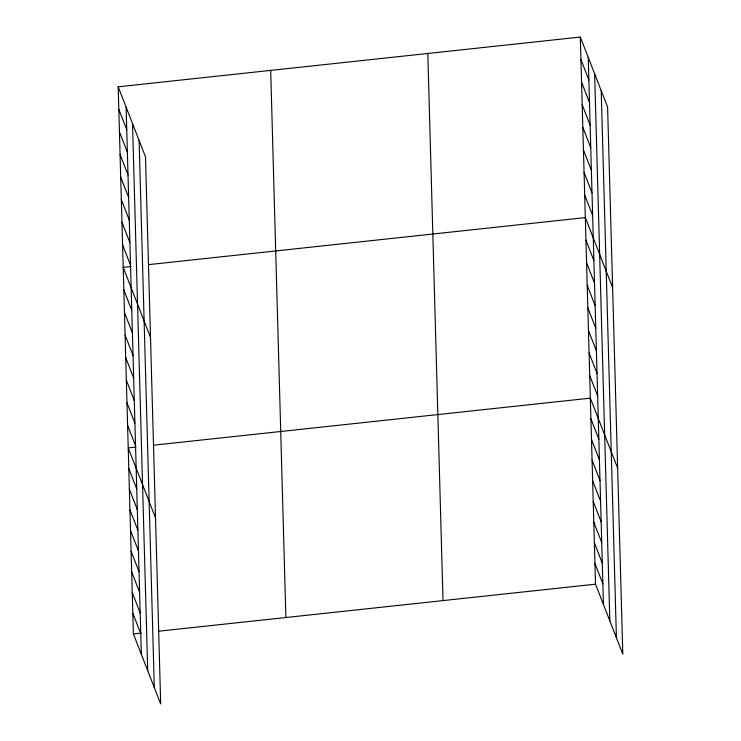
<?xml version="1.0" encoding="UTF-8"?>
<svg xmlns="http://www.w3.org/2000/svg" width="741" height="741" viewBox="0 0 741 741"><rect width="100%" height="100%" fill="white"/><g stroke="black" fill="none" stroke-linecap="round" stroke-linejoin="round"><path stroke-width="1.11" d="M118.189 86.817L145.486 156.823L160.695 703.95L133.399 633.944L118.189 86.817L580.305 37.05L607.601 107.056L622.811 654.183L595.514 584.177L580.305 37.05M130.944 266.538L123.21 267.371L150.506 337.377M148.626 264.63L585.325 217.604L612.622 287.61M135.964 447.082L128.23 447.916L155.527 517.931M153.646 445.184L590.345 398.149L617.642 468.164M133.399 633.944L141.133 633.11M158.815 631.202L595.514 584.177M580.935 59.623L588.873 79.972M581.565 82.186L589.503 102.545M582.185 104.759L590.123 125.118M582.815 127.322L590.753 147.681M583.445 149.895L591.383 170.254M584.075 172.458L592.003 192.817M584.695 195.031L592.633 215.39M585.955 240.167L593.893 260.526M586.576 262.74L594.514 283.099M587.205 285.304L595.143 305.663M587.835 307.876L595.773 328.235M588.456 330.44L596.394 350.799M589.086 353.012L597.024 373.371M589.716 375.585L597.654 395.935M590.92 418.822L598.858 439.181M591.494 439.487L599.432 459.846M592.068 460.161L600.006 480.52M592.643 480.826L600.581 501.185M593.217 501.5L601.155 521.849M593.791 522.164L601.729 542.523M594.365 542.838L602.303 563.188M594.94 563.503L602.878 583.862M118.819 109.39L126.757 129.74M119.449 131.954L127.387 152.313M120.079 154.526L128.008 174.885M120.7 177.09L128.638 197.449M121.329 199.662L129.267 220.021M121.959 222.226L129.897 242.585M122.58 244.799L130.518 265.158M123.84 289.935L131.778 310.294M124.46 312.507L132.398 332.866M125.09 335.071L133.028 355.43M125.72 357.644L133.658 378.003M126.35 380.207L134.288 400.566M126.97 402.78L134.908 423.139M127.6 425.353L135.538 445.702M128.804 468.59L136.742 488.949M129.379 489.255L137.317 509.613M129.953 509.928L137.891 530.278M130.527 530.593L138.465 550.952M131.101 551.267L139.039 571.617M131.676 571.932L139.614 592.291M132.25 592.605L140.188 612.955M132.824 613.27L140.762 633.629M601.21 90.671L616.419 637.797M594.634 73.794L609.834 620.912M588.243 57.409L603.452 604.526M427.807 53.472L443.016 600.599M270.687 70.395L285.896 617.512M139.104 140.438L154.304 687.565M132.519 123.562L147.718 670.679M126.127 107.176L141.336 654.294"/></g></svg>
